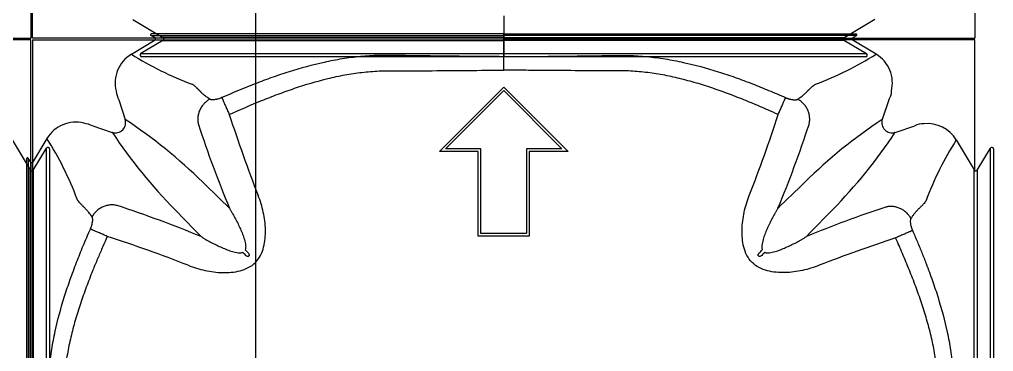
# Model space of a CAD drawing. Header units: millimetres. Extents: x -455371 to 117772, y -78417 to 116564.
# Drawn here: x -30854 to -30278, y 54655 to 54851 of the extents above; entities that cross this region are included whole.
import ezdxf

# ---------------------------------------------------------------- set-up
doc = ezdxf.new("R2010")
doc.units = ezdxf.units.MM
doc.layers.get('0').update_dxf_attribs({"color": 255})
doc.layers.add('Cls', color=7, linetype='Continuous', lineweight=25)
doc.layers.add('quote', color=5, linetype='Continuous', lineweight=15)
doc.layers.add('Contorno-Cupolex', color=3, linetype='Continuous')

# ---------------------------------------------------------------- blocks, each defined once
blk = doc.blocks.new('Cupolex H50')
at = {"layer": 'Contorno-Cupolex', "linetype": 'Continuous'}
for p, q in [((19693.208, 10220.335), (19700.449, 10220.335)), ((19693.208, 10220.335), (19693.208, 10213.095)), ((19699.037, 10219.487), (19700.449, 10220.335)), ((19700.469, 10220.428), (19700.195, 10220.592)), ((19721.008, 10220.685), (19700.221, 10220.685)), ((19700.449, 10220.335), (19700.457, 10220.335)), ((19700.457, 10220.335), (19700.469, 10220.342)), ((19700.469, 10220.342), (19700.469, 10220.428)), ((19721.008, 10220.685), (19741.795, 10220.685)), ((19721.008, 10220.592), (19721.008, 10220.685)), ((19721.008, 10220.428), (19721.008, 10220.592)), ((19721.008, 10220.342), (19721.008, 10220.428)), ((19721.008, 10219.339), (19721.008, 10220.342)), ((19741.548, 10220.428), (19741.822, 10220.592)), ((19741.548, 10220.342), (19741.548, 10220.428)), ((19741.56, 10220.335), (19741.548, 10220.342)), ((19741.568, 10220.335), (19741.56, 10220.335)), ((19748.808, 10220.335), (19741.568, 10220.335)), ((19742.979, 10219.487), (19741.568, 10220.335)), ((19748.808, 10212.618), (19748.808, 10220.335)), ((19721.008, 10218.547), (19721.008, 10219.339)), ((19717.208, 10213.747), (19721.008, 10217.548)), ((19717.57, 10213.897), (19721.008, 10217.335)), ((19717.57, 10213.896), (19721.008, 10217.334)), ((19721.008, 10217.548), (19724.809, 10213.747)), ((19721.008, 10217.334), (19721.008, 10217.335)), ((19721.008, 10217.335), (19724.446, 10213.897)), ((19721.008, 10217.334), (19724.446, 10213.896)), ((19698.294, 10216.79), (19698.67, 10215.632)), ((19743.723, 10216.79), (19743.347, 10215.632)), ((19696.753, 10215.25), (19697.911, 10214.873)), ((19744.105, 10214.873), (19745.264, 10215.25)), ((19694.056, 10214.506), (19693.208, 10213.095)), ((19747.709, 10214.424), (19748.773, 10212.653)), ((19719.658, 10213.897), (19717.57, 10213.897)), ((19719.658, 10213.896), (19719.658, 10213.897)), ((19719.658, 10208.897), (19719.658, 10213.897)), ((19719.658, 10208.896), (19719.658, 10213.896)), ((19722.358, 10213.896), (19722.358, 10213.897)), ((19724.446, 10213.897), (19722.358, 10213.897)), ((19722.358, 10213.897), (19722.358, 10208.897)), ((19722.358, 10213.896), (19722.358, 10208.896)), ((19748.944, 10212.646), (19749.723, 10213.942)), ((19749.908, 10213.89), (19749.908, 10192.535)), ((19692.858, 10192.535), (19692.858, 10213.322)), ((19693.116, 10213.074), (19692.951, 10213.348)), ((19719.508, 10213.747), (19717.208, 10213.747)), ((19717.208, 10213.746), (19717.208, 10213.747)), ((19719.508, 10213.746), (19717.208, 10213.746)), ((19719.508, 10208.747), (19719.508, 10213.747)), ((19722.508, 10213.747), (19722.508, 10208.747)), ((19724.809, 10213.747), (19722.508, 10213.747)), ((19724.808, 10213.746), (19722.508, 10213.746)), ((19724.808, 10213.746), (19724.809, 10213.747)), ((19693.201, 10213.074), (19693.116, 10213.074)), ((19693.208, 10213.087), (19693.201, 10213.074)), ((19693.208, 10213.095), (19693.208, 10213.087)), ((19748.808, 10212.611), (19748.808, 10212.618)), ((19719.508, 10208.746), (19719.508, 10208.747)), ((19721.008, 10208.747), (19719.508, 10208.747)), ((19721.008, 10208.746), (19719.508, 10208.746)), ((19721.008, 10208.897), (19719.658, 10208.897)), ((19722.358, 10208.897), (19721.008, 10208.897)), ((19721.008, 10208.746), (19721.008, 10208.747)), ((19722.508, 10208.747), (19721.008, 10208.747)), ((19722.508, 10208.746), (19721.008, 10208.746)), ((19722.508, 10208.746), (19722.508, 10208.747)), ((19706.004, 10207.612), (19705.932, 10207.54)), ((19736.013, 10207.612), (19736.085, 10207.54)), ((19693.208, 10164.735), (19693.208, 10171.976)), ((19748.808, 10172.452), (19748.808, 10164.735)), ((19699.119, 10165.834), (19700.89, 10164.77)), ((19721.008, 10166.044), (19721.008, 10164.771)), ((19742.898, 10165.834), (19741.127, 10164.77)), ((19700.925, 10164.735), (19693.208, 10164.735)), ((19700.898, 10164.6), (19699.601, 10163.82)), ((19700.933, 10164.735), (19700.925, 10164.735)), ((19721.008, 10164.599), (19721.008, 10164.771)), ((19721.008, 10164.599), (19721.008, 10163.821)), ((19741.084, 10164.735), (19741.092, 10164.735)), ((19741.092, 10164.735), (19748.808, 10164.735)), ((19741.119, 10164.6), (19742.416, 10163.82)), ((19721.008, 10163.635), (19699.654, 10163.635)), ((19721.008, 10163.821), (19721.008, 10163.635)), ((19742.363, 10163.635), (19721.008, 10163.635))]:
    blk.add_line(p, q, dxfattribs=at)
for centre, radius, start, end in [((19700.221, 10220.635), 0.0499, 89.27755, 239.03728), ((19741.796, 10220.635), 0.0499, 300.96272, 90.72245), ((19700.061, 10217.783), 1.987, 120.98877, 193.95348), ((19709.452, 10235.968), 19.496, 237.71075, 249.45955), ((19732.671, 10235.755), 19.259, 290.46786, 302.36183), ((19741.956, 10217.783), 1.987, 346.04652, 59.01123), ((19700.078, 10217.634), 1.974, 189.62968, 205.30529), ((19743.106, 10217.267), 0.78, 322.34469, 2.72035), ((19698.098, 10215.445), 0.601, 251.86663, 18.13337), ((19682.414, 10190.897), 29.599, 45.27197, 56.68663), ((19785.223, 10241.937), 84.511, 197.92489, 201.36419), ((19656.793, 10241.937), 84.511, 338.63581, 342.07511), ((19759.615, 10190.882), 29.618, 123.31706, 134.72435), ((19743.918, 10215.445), 0.601, 161.86663, 288.13337), ((19695.76, 10213.483), 1.987, 76.04652, 149.01123), ((19695.909, 10213.465), 1.974, 64.69485, 80.37018), ((19769.609, 10237.205), 70.114, 198.16797, 202.48426), ((19672.407, 10237.205), 70.114, 337.51574, 341.83203), ((19745.761, 10214.347), 1.031, 88.098, 118.85197), ((19746.005, 10213.401), 1.987, 30.98712, 96.05711), ((19677.789, 10204.197), 19.259, 20.46786, 32.36183), ((19722.661, 10231.142), 29.618, 213.31706, 224.72435), ((19719.313, 10231.176), 29.672, 315.28608, 326.67252), ((19763.951, 10204.095), 19.248, 147.54397, 159.4332), ((19749.809, 10213.891), 0.0998, 359.27767, 149.03719), ((19692.908, 10213.323), 0.0499, 30.96272, 180.72245), ((19748.859, 10212.705), 0.1, 210.93283, 239.6717), ((19748.858, 10212.696), 0.0994, 239.77052, 329.25779), ((19633.334, 10138.299), 101.529, 45.24033, 46.48357), ((19823.716, 10122.806), 123.117, 133.62543, 134.65067), ((19676.338, 10143.934), 70.114, 67.51574, 71.83203), ((19764.872, 10146.017), 67.882, 108.3064, 112.52778), ((19790.738, 10295.243), 123.117, 223.62543, 224.65067), ((19651.998, 10294.545), 122.115, 315.3451, 316.37876), ((19671.606, 10128.32), 84.511, 68.63581, 72.07511), ((19769.413, 10131.006), 81.647, 108.03721, 111.39913), ((19647.472, 10148.533), 83.013, 45.3725, 45.55085), ((19765.011, 10266.071), 83.013, 224.44915, 224.6275), ((19677.006, 10266.071), 83.013, 315.3725, 315.55085), ((19794.544, 10148.533), 83.013, 134.44915, 134.6275), ((19700.838, 10164.684), 0.1, 30.3283, 59.06717), ((19700.847, 10164.685), 0.0994, 300.74221, 30.22948), ((19741.17, 10164.685), 0.0994, 149.77052, 239.25779), ((19741.178, 10164.684), 0.1, 120.93283, 149.6717), ((19699.653, 10163.735), 0.0998, 120.96272, 270.72242), ((19742.364, 10163.735), 0.0998, 269.27767, 59.03719)]:
    blk.add_arc(centre, radius, start, end, dxfattribs=at)
for points, knots in [([(19700.195, 10220.592), (19701.725, 10220.592), (19703.259, 10220.592), (19705.177, 10220.592), (19705.561, 10220.592), (19706.136, 10220.592), (19706.328, 10220.592), (19706.544, 10220.592), (19706.568, 10220.592), (19706.616, 10220.592), (19706.639, 10220.592), (19706.72, 10220.592), (19706.792, 10220.592), (19707.058, 10220.592), (19707.312, 10220.592), (19707.781, 10220.592), (19707.952, 10220.592), (19708.325, 10220.592), (19708.527, 10220.592), (19709.174, 10220.592), (19709.65, 10220.592), (19710.429, 10220.592), (19710.702, 10220.592), (19711.259, 10220.592), (19711.543, 10220.592), (19712.122, 10220.592), (19712.417, 10220.592), (19713.019, 10220.592), (19713.327, 10220.592), (19713.787, 10220.592), (19713.941, 10220.592), (19714.127, 10220.592), (19714.16, 10220.592), (19714.192, 10220.592)], [0, 0, 0, 0, 0.5, 0.5, 0.625, 0.625, 0.6875, 0.6875, 0.6953125, 0.6953125, 0.703125, 0.703125, 0.71875, 0.71875, 0.75, 0.75, 0.765625, 0.765625, 0.78125, 0.78125, 0.8125, 0.8125, 0.828125, 0.828125, 0.84375, 0.84375, 0.859375, 0.859375, 0.875, 0.875, 0.8828125, 0.8828125, 0.8844651, 0.8844651, 0.8844651, 0.8844651]), ([(19721.008, 10220.428), (19720.363, 10220.428), (19719.718, 10220.428), (19718.428, 10220.428), (19717.783, 10220.428), (19716.492, 10220.428), (19715.847, 10220.428), (19714.88, 10220.428), (19714.556, 10220.428), (19713.913, 10220.428), (19713.591, 10220.428), (19712.952, 10220.428), (19712.639, 10220.428), (19712.024, 10220.428), (19711.722, 10220.428), (19711.13, 10220.428), (19710.838, 10220.428), (19710.284, 10220.428), (19710.017, 10220.428), (19709.258, 10220.428), (19708.791, 10220.428), (19708.202, 10220.428), (19708.022, 10220.428), (19707.695, 10220.428), (19707.548, 10220.428), (19707.166, 10220.428), (19706.998, 10220.428), (19706.8, 10220.428), (19706.698, 10220.428), (19706.497, 10220.428), (19706.397, 10220.428), (19706.196, 10220.428), (19706.096, 10220.428), (19705.795, 10220.428), (19705.594, 10220.428), (19705.192, 10220.428), (19704.992, 10220.428), (19704.389, 10220.428), (19703.988, 10220.428), (19703.185, 10220.428), (19702.784, 10220.428), (19701.744, 10220.428), (19701.106, 10220.428), (19700.469, 10220.428)], [0, 0, 0, 0, 0.032927, 0.032927, 0.065853, 0.065853, 0.09878, 0.09878, 0.115243, 0.115243, 0.131706, 0.131706, 0.14817, 0.14817, 0.164633, 0.164633, 0.181096, 0.181096, 0.197559, 0.197559, 0.230486, 0.230486, 0.246949, 0.246949, 0.263413, 0.263413, 0.296339, 0.296339, 0.329266, 0.329266, 0.362192, 0.362192, 0.395119, 0.395119, 0.460972, 0.460972, 0.526825, 0.526825, 0.658531, 0.658531, 0.790238, 0.790238, 1, 1, 1, 1]), ([(19700.469, 10220.342), (19701.106, 10220.342), (19701.744, 10220.342), (19702.784, 10220.342), (19703.185, 10220.342), (19703.988, 10220.342), (19704.389, 10220.342), (19704.992, 10220.342), (19705.192, 10220.342), (19705.594, 10220.342), (19705.795, 10220.342), (19706.096, 10220.342), (19706.196, 10220.342), (19706.397, 10220.342), (19706.497, 10220.342), (19706.698, 10220.342), (19706.8, 10220.342), (19706.998, 10220.342), (19707.166, 10220.342), (19707.548, 10220.342), (19707.695, 10220.342), (19708.022, 10220.342), (19708.202, 10220.342), (19708.791, 10220.342), (19709.258, 10220.342), (19710.017, 10220.342), (19710.284, 10220.342), (19710.838, 10220.342), (19711.13, 10220.342), (19711.722, 10220.342), (19712.024, 10220.342), (19712.639, 10220.342), (19712.952, 10220.342), (19713.591, 10220.342), (19713.913, 10220.342), (19714.556, 10220.342), (19714.88, 10220.342), (19715.847, 10220.342), (19716.492, 10220.342), (19717.783, 10220.342), (19718.428, 10220.342), (19719.718, 10220.342), (19720.363, 10220.342), (19721.008, 10220.342)], [0, 0, 0, 0, 0.209762, 0.209762, 0.341469, 0.341469, 0.473175, 0.473175, 0.539028, 0.539028, 0.604881, 0.604881, 0.637808, 0.637808, 0.670734, 0.670734, 0.703661, 0.703661, 0.736587, 0.736587, 0.753051, 0.753051, 0.769514, 0.769514, 0.802441, 0.802441, 0.818904, 0.818904, 0.835367, 0.835367, 0.85183, 0.85183, 0.868294, 0.868294, 0.884757, 0.884757, 0.90122, 0.90122, 0.934147, 0.934147, 0.967073, 0.967073, 1, 1, 1, 1]), ([(19714.192, 10220.592), (19714.313, 10220.592), (19714.434, 10220.592), (19714.863, 10220.592), (19715.17, 10220.592), (19716.092, 10220.592), (19716.706, 10220.592), (19718.55, 10220.592), (19719.779, 10220.592), (19721.008, 10220.592)], [0.8844651, 0.8844651, 0.8844651, 0.8844651, 0.890625, 0.890625, 0.90625, 0.90625, 0.9375, 0.9375, 1, 1, 1, 1]), ([(19727.856, 10220.592), (19727.725, 10220.592), (19727.593, 10220.592), (19727.154, 10220.592), (19726.847, 10220.592), (19725.925, 10220.592), (19725.31, 10220.592), (19723.467, 10220.592), (19722.237, 10220.592), (19721.008, 10220.592)], [0.8839302, 0.8839302, 0.8839302, 0.8839302, 0.890625, 0.890625, 0.90625, 0.90625, 0.9375, 0.9375, 1, 1, 1, 1]), ([(19721.008, 10220.428), (19722.289, 10220.428), (19723.57, 10220.428), (19725.492, 10220.428), (19726.132, 10220.428), (19726.933, 10220.428), (19727.094, 10220.428), (19727.415, 10220.428), (19727.577, 10220.428), (19727.864, 10220.428), (19727.987, 10220.428), (19728.24, 10220.428), (19728.37, 10220.428), (19729.01, 10220.428), (19729.496, 10220.428), (19730.446, 10220.428), (19730.912, 10220.428), (19732.235, 10220.428), (19733.016, 10220.428), (19733.944, 10220.428), (19734.213, 10220.428), (19734.655, 10220.428), (19734.829, 10220.428), (19734.99, 10220.428), (19735.02, 10220.428), (19735.059, 10220.428), (19735.071, 10220.428), (19735.095, 10220.428), (19735.107, 10220.428), (19735.166, 10220.428), (19735.216, 10220.428), (19735.367, 10220.428), (19735.468, 10220.428), (19735.97, 10220.428), (19736.373, 10220.428), (19738.384, 10220.428), (19739.993, 10220.428), (19741.548, 10220.428)], [0, 0, 0, 0, 0.0625, 0.0625, 0.09375, 0.09375, 0.101563, 0.101563, 0.109375, 0.109375, 0.117188, 0.117188, 0.125, 0.125, 0.15625, 0.15625, 0.1875, 0.1875, 0.25, 0.25, 0.28125, 0.28125, 0.3125, 0.3125, 0.320312, 0.320312, 0.324219, 0.324219, 0.328125, 0.328125, 0.34375, 0.34375, 0.375, 0.375, 0.5, 0.5, 1, 1, 1, 1]), ([(19741.548, 10220.342), (19739.993, 10220.342), (19738.384, 10220.342), (19736.373, 10220.342), (19735.97, 10220.342), (19735.468, 10220.342), (19735.367, 10220.342), (19735.216, 10220.342), (19735.166, 10220.342), (19735.107, 10220.342), (19735.095, 10220.342), (19735.071, 10220.342), (19735.059, 10220.342), (19735.02, 10220.342), (19734.99, 10220.342), (19734.829, 10220.342), (19734.655, 10220.342), (19734.213, 10220.342), (19733.944, 10220.342), (19733.016, 10220.342), (19732.235, 10220.342), (19730.912, 10220.342), (19730.446, 10220.342), (19729.496, 10220.342), (19729.01, 10220.342), (19728.37, 10220.342), (19728.24, 10220.342), (19727.987, 10220.342), (19727.864, 10220.342), (19727.577, 10220.342), (19727.415, 10220.342), (19727.094, 10220.342), (19726.933, 10220.342), (19726.132, 10220.342), (19725.492, 10220.342), (19723.57, 10220.342), (19722.289, 10220.342), (19721.008, 10220.342)], [0, 0, 0, 0, 0.5, 0.5, 0.625, 0.625, 0.65625, 0.65625, 0.671875, 0.671875, 0.675781, 0.675781, 0.679687, 0.679687, 0.6875, 0.6875, 0.71875, 0.71875, 0.75, 0.75, 0.8125, 0.8125, 0.84375, 0.84375, 0.875, 0.875, 0.882812, 0.882812, 0.890625, 0.890625, 0.898437, 0.898437, 0.90625, 0.90625, 0.9375, 0.9375, 1, 1, 1, 1]), ([(19741.822, 10220.592), (19740.292, 10220.592), (19738.758, 10220.592), (19736.839, 10220.592), (19736.456, 10220.592), (19735.88, 10220.592), (19735.689, 10220.592), (19735.473, 10220.592), (19735.449, 10220.592), (19735.401, 10220.592), (19735.378, 10220.592), (19735.297, 10220.592), (19735.225, 10220.592), (19734.958, 10220.592), (19734.705, 10220.592), (19734.236, 10220.592), (19734.065, 10220.592), (19733.692, 10220.592), (19733.489, 10220.592), (19732.842, 10220.592), (19732.366, 10220.592), (19731.587, 10220.592), (19731.315, 10220.592), (19730.758, 10220.592), (19730.474, 10220.592), (19729.895, 10220.592), (19729.6, 10220.592), (19728.998, 10220.592), (19728.69, 10220.592), (19728.229, 10220.592), (19728.076, 10220.592), (19727.9, 10220.592), (19727.878, 10220.592), (19727.856, 10220.592)], [0, 0, 0, 0, 0.5, 0.5, 0.625, 0.625, 0.6875, 0.6875, 0.6953125, 0.6953125, 0.703125, 0.703125, 0.71875, 0.71875, 0.75, 0.75, 0.765625, 0.765625, 0.78125, 0.78125, 0.8125, 0.8125, 0.828125, 0.828125, 0.84375, 0.84375, 0.859375, 0.859375, 0.875, 0.875, 0.8828125, 0.8828125, 0.8839302, 0.8839302, 0.8839302, 0.8839302]), ([(19721.008, 10219.339), (19719.605, 10219.347), (19718.202, 10219.36), (19716.448, 10219.382), (19716.098, 10219.387), (19715.572, 10219.394), (19715.396, 10219.396), (19715.046, 10219.401), (19714.87, 10219.404), (19714.608, 10219.408), (19714.52, 10219.409), (19714.344, 10219.412), (19714.256, 10219.413), (19714.121, 10219.414), (19714.076, 10219.414), (19713.986, 10219.414), (19713.941, 10219.414), (19713.806, 10219.413), (19713.716, 10219.411), (19713.266, 10219.398), (19712.907, 10219.376), (19712.368, 10219.325), (19712.189, 10219.305), (19711.831, 10219.259), (19711.652, 10219.233), (19711.117, 10219.148), (19710.765, 10219.08), (19709.714, 10218.851), (19709.026, 10218.662), (19708.006, 10218.34), (19707.669, 10218.227), (19706.999, 10217.989), (19706.666, 10217.865), (19705.676, 10217.481), (19705.024, 10217.208), (19704.378, 10216.925)], [0, 0, 0, 0, 0.25, 0.25, 0.3125, 0.3125, 0.34375, 0.34375, 0.375, 0.375, 0.390625, 0.390625, 0.40625, 0.40625, 0.414062, 0.414062, 0.421875, 0.421875, 0.4375, 0.4375, 0.5, 0.5, 0.53125, 0.53125, 0.5625, 0.5625, 0.625, 0.625, 0.75, 0.75, 0.8125, 0.8125, 0.875, 0.875, 1, 1, 1, 1]), ([(19721.008, 10219.339), (19721.473, 10219.342), (19722.405, 10219.348), (19723.808, 10219.361), (19725.098, 10219.376), (19726.27, 10219.391), (19727.059, 10219.402), (19727.585, 10219.411), (19727.942, 10219.416), (19728.571, 10219.41), (19729.471, 10219.354), (19730.543, 10219.215), (19731.953, 10218.947), (19733.325, 10218.57), (19734.676, 10218.116), (19735.665, 10217.748), (19736.658, 10217.349), (19737.307, 10217.069), (19737.639, 10216.925)], [0, 0, 0, 0, 0.081858, 0.164277, 0.247255, 0.309067, 0.370865, 0.386322, 0.40194, 0.433686, 0.497156, 0.560794, 0.624159, 0.750052, 0.811351, 0.87539, 0.93616, 1, 1, 1, 1]), ([(19704.814, 10215.927), (19705.448, 10216.212), (19706.084, 10216.487), (19707.045, 10216.876), (19707.367, 10217.003), (19708.013, 10217.245), (19708.338, 10217.362), (19709.314, 10217.692), (19709.97, 10217.889), (19710.963, 10218.13), (19711.295, 10218.201), (19711.798, 10218.293), (19711.966, 10218.321), (19712.302, 10218.372), (19712.47, 10218.394), (19712.975, 10218.452), (19713.311, 10218.479), (19713.733, 10218.498), (19713.817, 10218.501), (19713.944, 10218.504), (19713.986, 10218.505), (19714.07, 10218.507), (19714.112, 10218.507), (19714.239, 10218.508), (19714.326, 10218.508), (19714.501, 10218.508), (19714.589, 10218.508), (19714.853, 10218.508), (19715.029, 10218.508), (19715.381, 10218.508), (19715.557, 10218.509), (19716.084, 10218.51), (19716.436, 10218.511), (19718.195, 10218.519), (19719.602, 10218.53), (19721.008, 10218.547)], [0, 0, 0, 0, 0.125, 0.125, 0.1875, 0.1875, 0.25, 0.25, 0.375, 0.375, 0.4375, 0.4375, 0.46875, 0.46875, 0.5, 0.5, 0.5625, 0.5625, 0.578125, 0.578125, 0.585938, 0.585938, 0.59375, 0.59375, 0.609375, 0.609375, 0.625, 0.625, 0.65625, 0.65625, 0.6875, 0.6875, 0.75, 0.75, 1, 1, 1, 1]), ([(19737.202, 10215.927), (19737.002, 10216.017), (19736.59, 10216.2), (19735.953, 10216.474), (19735.197, 10216.788), (19734.329, 10217.128), (19733.518, 10217.419), (19732.865, 10217.634), (19732.211, 10217.835), (19731.388, 10218.058), (19730.389, 10218.273), (19729.382, 10218.425), (19728.537, 10218.493), (19727.988, 10218.507), (19727.733, 10218.508), (19727.559, 10218.508), (19727.076, 10218.508), (19726.285, 10218.509), (19724.877, 10218.513), (19723.471, 10218.522), (19722.064, 10218.535), (19721.36, 10218.543), (19721.008, 10218.547)], [0, 0, 0, 0, 0.039685, 0.081401, 0.12514, 0.187502, 0.249718, 0.280702, 0.311603, 0.373204, 0.434675, 0.49602, 0.557011, 0.587479, 0.595205, 0.603053, 0.61891, 0.682454, 0.745963, 0.872985, 0.936476, 1, 1, 1, 1]), ([(19703.661, 10216.828), (19703.587, 10216.878), (19703.518, 10216.928), (19703.389, 10217.025), (19703.33, 10217.073), (19703.25, 10217.143), (19703.224, 10217.167), (19703.189, 10217.201), (19703.177, 10217.213), (19703.16, 10217.23), (19703.154, 10217.235), (19703.143, 10217.247), (19703.138, 10217.252), (19703.122, 10217.269), (19703.112, 10217.281), (19703.096, 10217.298), (19703.09, 10217.304), (19703.079, 10217.315), (19703.074, 10217.321), (19703.062, 10217.332), (19703.057, 10217.338), (19703.046, 10217.349), (19703.04, 10217.355), (19703.029, 10217.365), (19703.024, 10217.371), (19703.013, 10217.381), (19703.008, 10217.386), (19702.983, 10217.411), (19702.963, 10217.43), (19702.934, 10217.458), (19702.924, 10217.467), (19702.905, 10217.485), (19702.896, 10217.494), (19702.869, 10217.519), (19702.851, 10217.535), (19702.817, 10217.566), (19702.801, 10217.581), (19702.769, 10217.609), (19702.754, 10217.622), (19702.724, 10217.645), (19702.709, 10217.656), (19702.68, 10217.676), (19702.666, 10217.685), (19702.645, 10217.696), (19702.639, 10217.7), (19702.628, 10217.705), (19702.625, 10217.706), (19702.618, 10217.709), (19702.615, 10217.71), (19702.612, 10217.712)], [0, 0, 0, 0, 0.125, 0.125, 0.25, 0.25, 0.3125, 0.3125, 0.34375, 0.34375, 0.359375, 0.359375, 0.375, 0.375, 0.40625, 0.40625, 0.421875, 0.421875, 0.4375, 0.4375, 0.453125, 0.453125, 0.46875, 0.46875, 0.484375, 0.484375, 0.5, 0.5, 0.5625, 0.5625, 0.59375, 0.59375, 0.625, 0.625, 0.6875, 0.6875, 0.75, 0.75, 0.8125, 0.8125, 0.875, 0.875, 0.9375, 0.9375, 0.96875, 0.96875, 0.984375, 0.984375, 1, 1, 1, 1]), ([(19738.355, 10216.828), (19738.368, 10216.837), (19738.393, 10216.854), (19738.429, 10216.879), (19738.464, 10216.904), (19738.498, 10216.928), (19738.531, 10216.953), (19738.585, 10216.993), (19738.657, 10217.049), (19738.741, 10217.12), (19738.817, 10217.19), (19738.878, 10217.251), (19738.92, 10217.297), (19738.952, 10217.33), (19738.981, 10217.359), (19739.023, 10217.4), (19739.074, 10217.45), (19739.131, 10217.503), (19739.184, 10217.552), (19739.249, 10217.611), (19739.309, 10217.659), (19739.358, 10217.689), (19739.382, 10217.701), (19739.395, 10217.708), (19739.402, 10217.71), (19739.405, 10217.712)], [0, 0, 0, 0, 0.020834, 0.041499, 0.061995, 0.082327, 0.102494, 0.1225, 0.183394, 0.244692, 0.305517, 0.365952, 0.407549, 0.429262, 0.459619, 0.493771, 0.556586, 0.619732, 0.683579, 0.744962, 0.871925, 0.935861, 0.967747, 0.983808, 1, 1, 1, 1]), ([(19704.378, 10216.925), (19704.338, 10216.907), (19704.298, 10216.891), (19704.218, 10216.862), (19704.178, 10216.849), (19704.12, 10216.833), (19704.101, 10216.828), (19704.064, 10216.819), (19704.046, 10216.814), (19703.992, 10216.804), (19703.959, 10216.798), (19703.911, 10216.793), (19703.896, 10216.791), (19703.866, 10216.789), (19703.852, 10216.789), (19703.811, 10216.789), (19703.786, 10216.79), (19703.742, 10216.796), (19703.723, 10216.801), (19703.688, 10216.812), (19703.674, 10216.82), (19703.661, 10216.828)], [0, 0, 0, 0, 0.125, 0.125, 0.25, 0.25, 0.3125, 0.3125, 0.375, 0.375, 0.5, 0.5, 0.5625, 0.5625, 0.625, 0.625, 0.75, 0.75, 0.875, 0.875, 1, 1, 1, 1]), ([(19737.639, 10216.925), (19737.647, 10216.921), (19737.663, 10216.914), (19737.687, 10216.904), (19737.711, 10216.895), (19737.735, 10216.885), (19737.771, 10216.872), (19737.819, 10216.856), (19737.896, 10216.832), (19737.99, 10216.809), (19738.091, 10216.793), (19738.18, 10216.787), (19738.242, 10216.791), (19738.284, 10216.798), (19738.311, 10216.806), (19738.335, 10216.816), (19738.349, 10216.824), (19738.355, 10216.828)], [0, 0, 0, 0, 0.025114, 0.050251, 0.075451, 0.100753, 0.126198, 0.189041, 0.252473, 0.377155, 0.504216, 0.628011, 0.754462, 0.81453, 0.875317, 0.937064, 1, 1, 1, 1]), ([(19749.723, 10207.324), (19749.723, 10207.363), (19749.723, 10207.398), (19749.723, 10207.46), (19749.723, 10207.485), (19749.723, 10207.704), (19749.723, 10207.899), (19749.723, 10208.484), (19749.723, 10208.874), (19749.723, 10210.825), (19749.723, 10212.385), (19749.723, 10213.942)], [0.2969026, 0.2969026, 0.2969026, 0.2969026, 0.3046875, 0.3046875, 0.3125, 0.3125, 0.375, 0.375, 0.5, 0.5, 1, 1, 1, 1]), ([(19692.951, 10213.348), (19692.951, 10211.819), (19692.951, 10210.284), (19692.951, 10208.366), (19692.951, 10207.982), (19692.951, 10207.407), (19692.951, 10207.215), (19692.951, 10206.999), (19692.951, 10206.975), (19692.951, 10206.928), (19692.951, 10206.905), (19692.951, 10206.823), (19692.951, 10206.751), (19692.951, 10206.485), (19692.951, 10206.231), (19692.951, 10205.762), (19692.951, 10205.591), (19692.951, 10205.219), (19692.951, 10205.016), (19692.951, 10204.369), (19692.951, 10203.893), (19692.951, 10203.114), (19692.951, 10202.842), (19692.951, 10202.285), (19692.951, 10202.001), (19692.951, 10201.421), (19692.951, 10201.126), (19692.951, 10200.525), (19692.951, 10200.217), (19692.951, 10199.756), (19692.951, 10199.602), (19692.951, 10199.427), (19692.951, 10199.405), (19692.951, 10199.383)], [0, 0, 0, 0, 0.5, 0.5, 0.625, 0.625, 0.6875, 0.6875, 0.6953125, 0.6953125, 0.703125, 0.703125, 0.71875, 0.71875, 0.75, 0.75, 0.765625, 0.765625, 0.78125, 0.78125, 0.8125, 0.8125, 0.828125, 0.828125, 0.84375, 0.84375, 0.859375, 0.859375, 0.875, 0.875, 0.8828125, 0.8828125, 0.8839302, 0.8839302, 0.8839302, 0.8839302]), ([(19693.116, 10192.535), (19693.116, 10193.816), (19693.116, 10195.097), (19693.116, 10197.018), (19693.116, 10197.659), (19693.116, 10198.46), (19693.116, 10198.621), (19693.116, 10198.942), (19693.116, 10199.104), (19693.116, 10199.39), (19693.116, 10199.514), (19693.116, 10199.767), (19693.116, 10199.896), (19693.116, 10200.537), (19693.116, 10201.023), (19693.116, 10201.973), (19693.116, 10202.439), (19693.116, 10203.761), (19693.116, 10204.543), (19693.116, 10205.471), (19693.116, 10205.74), (19693.116, 10206.182), (19693.116, 10206.355), (19693.116, 10206.517), (19693.116, 10206.547), (19693.116, 10206.586), (19693.116, 10206.598), (19693.116, 10206.622), (19693.116, 10206.633), (19693.116, 10206.693), (19693.116, 10206.743), (19693.116, 10206.894), (19693.116, 10206.994), (19693.116, 10207.497), (19693.116, 10207.899), (19693.116, 10209.911), (19693.116, 10211.52), (19693.116, 10213.074)], [0, 0, 0, 0, 0.0625, 0.0625, 0.09375, 0.09375, 0.101562, 0.101562, 0.109375, 0.109375, 0.117187, 0.117187, 0.125, 0.125, 0.15625, 0.15625, 0.1875, 0.1875, 0.25, 0.25, 0.28125, 0.28125, 0.3125, 0.3125, 0.320312, 0.320312, 0.324219, 0.324219, 0.328125, 0.328125, 0.34375, 0.34375, 0.375, 0.375, 0.5, 0.5, 1, 1, 1, 1]), ([(19693.201, 10213.074), (19693.201, 10211.52), (19693.201, 10209.911), (19693.201, 10207.899), (19693.201, 10207.497), (19693.201, 10206.994), (19693.201, 10206.894), (19693.201, 10206.743), (19693.201, 10206.693), (19693.201, 10206.633), (19693.201, 10206.622), (19693.201, 10206.598), (19693.201, 10206.586), (19693.201, 10206.547), (19693.201, 10206.517), (19693.201, 10206.355), (19693.201, 10206.182), (19693.201, 10205.74), (19693.201, 10205.471), (19693.201, 10204.543), (19693.201, 10203.761), (19693.201, 10202.439), (19693.201, 10201.973), (19693.201, 10201.023), (19693.201, 10200.537), (19693.201, 10199.896), (19693.201, 10199.767), (19693.201, 10199.514), (19693.201, 10199.39), (19693.201, 10199.104), (19693.201, 10198.942), (19693.201, 10198.621), (19693.201, 10198.46), (19693.201, 10197.659), (19693.201, 10197.018), (19693.201, 10195.097), (19693.201, 10193.816), (19693.201, 10192.535)], [0, 0, 0, 0, 0.5, 0.5, 0.625, 0.625, 0.65625, 0.65625, 0.671875, 0.671875, 0.675781, 0.675781, 0.679688, 0.679688, 0.6875, 0.6875, 0.71875, 0.71875, 0.75, 0.75, 0.8125, 0.8125, 0.84375, 0.84375, 0.875, 0.875, 0.882813, 0.882813, 0.890625, 0.890625, 0.898438, 0.898438, 0.90625, 0.90625, 0.9375, 0.9375, 1, 1, 1, 1]), ([(19748.773, 10197.227), (19748.773, 10197.476), (19748.773, 10197.725), (19748.773, 10198.276), (19748.773, 10198.579), (19748.773, 10199.183), (19748.773, 10199.485), (19748.773, 10200.088), (19748.773, 10200.39), (19748.773, 10200.988), (19748.773, 10201.279), (19748.773, 10201.848), (19748.773, 10202.126), (19748.773, 10202.668), (19748.773, 10202.933), (19748.773, 10203.687), (19748.773, 10204.141), (19748.773, 10204.948), (19748.773, 10205.286), (19748.773, 10205.693), (19748.773, 10205.813), (19748.773, 10206.011), (19748.773, 10206.089), (19748.773, 10206.182), (19748.773, 10206.207), (19748.773, 10206.254), (19748.773, 10206.278), (19748.773, 10206.348), (19748.773, 10206.396), (19748.773, 10206.631), (19748.773, 10206.819), (19748.773, 10207.385), (19748.773, 10207.761), (19748.773, 10209.646), (19748.773, 10211.153), (19748.773, 10212.653)], [0.0808693, 0.0808693, 0.0808693, 0.0808693, 0.09375, 0.09375, 0.109375, 0.109375, 0.125, 0.125, 0.140625, 0.140625, 0.15625, 0.15625, 0.171875, 0.171875, 0.1875, 0.1875, 0.21875, 0.21875, 0.25, 0.25, 0.265625, 0.265625, 0.28125, 0.28125, 0.2890625, 0.2890625, 0.296875, 0.296875, 0.3125, 0.3125, 0.375, 0.375, 0.5, 0.5, 1, 1, 1, 1]), ([(19702.393, 10207.024), (19702.716, 10206.895), (19703.047, 10206.795), (19703.721, 10206.65), (19704.068, 10206.606), (19704.588, 10206.593), (19704.761, 10206.598), (19705.107, 10206.631), (19705.28, 10206.659), (19705.783, 10206.789), (19706.106, 10206.944), (19706.478, 10207.317), (19706.579, 10207.458), (19706.74, 10207.768), (19706.799, 10207.933), (19706.885, 10208.268), (19706.913, 10208.441), (19706.946, 10208.786), (19706.95, 10208.958), (19706.938, 10209.475), (19706.894, 10209.82), (19706.749, 10210.497), (19706.648, 10210.828), (19706.519, 10211.15)], [0, 0, 0, 0, 0.125, 0.125, 0.25, 0.25, 0.3125, 0.3125, 0.375, 0.375, 0.5, 0.5, 0.5625, 0.5625, 0.625, 0.625, 0.6875, 0.6875, 0.75, 0.75, 0.875, 0.875, 1, 1, 1, 1]), ([(19739.624, 10207.024), (19739.3, 10206.895), (19738.97, 10206.795), (19738.296, 10206.65), (19737.949, 10206.606), (19737.429, 10206.593), (19737.256, 10206.598), (19736.91, 10206.631), (19736.737, 10206.659), (19736.234, 10206.789), (19735.91, 10206.944), (19735.538, 10207.317), (19735.438, 10207.458), (19735.276, 10207.768), (19735.218, 10207.933), (19735.131, 10208.268), (19735.103, 10208.441), (19735.071, 10208.786), (19735.066, 10208.958), (19735.079, 10209.475), (19735.123, 10209.82), (19735.268, 10210.497), (19735.368, 10210.828), (19735.497, 10211.15)], [0, 0, 0, 0, 0.125, 0.125, 0.25, 0.25, 0.3125, 0.3125, 0.375, 0.375, 0.5, 0.5, 0.5625, 0.5625, 0.625, 0.625, 0.6875, 0.6875, 0.75, 0.75, 0.875, 0.875, 1, 1, 1, 1]), ([(19696.715, 10209.882), (19696.707, 10209.895), (19696.69, 10209.92), (19696.665, 10209.956), (19696.64, 10209.991), (19696.615, 10210.025), (19696.591, 10210.058), (19696.55, 10210.112), (19696.494, 10210.183), (19696.423, 10210.268), (19696.354, 10210.344), (19696.292, 10210.405), (19696.247, 10210.447), (19696.214, 10210.478), (19696.185, 10210.508), (19696.143, 10210.55), (19696.094, 10210.6), (19696.04, 10210.658), (19695.991, 10210.71), (19695.932, 10210.776), (19695.885, 10210.835), (19695.854, 10210.885), (19695.842, 10210.908), (19695.836, 10210.922), (19695.833, 10210.928), (19695.832, 10210.932)], [0, 0, 0, 0, 0.020834, 0.041499, 0.061995, 0.082327, 0.102494, 0.1225, 0.183394, 0.244692, 0.305517, 0.365952, 0.407549, 0.429262, 0.459619, 0.493771, 0.556586, 0.619732, 0.683579, 0.744962, 0.871925, 0.935861, 0.967747, 0.983808, 1, 1, 1, 1]), ([(19704.825, 10210.392), (19704.839, 10210.369), (19704.853, 10210.346), (19704.881, 10210.3), (19704.894, 10210.277), (19704.936, 10210.208), (19704.963, 10210.162), (19705.043, 10210.023), (19705.095, 10209.928), (19705.248, 10209.642), (19705.345, 10209.447), (19705.481, 10209.145), (19705.525, 10209.043), (19705.608, 10208.835), (19705.647, 10208.73), (19705.699, 10208.568), (19705.715, 10208.513), (19705.743, 10208.402), (19705.756, 10208.346), (19705.774, 10208.232), (19705.781, 10208.174), (19705.78, 10208.085), (19705.778, 10208.056), (19705.769, 10207.997), (19705.761, 10207.967), (19705.75, 10207.939)], [0, 0, 0, 0, 0.03125, 0.03125, 0.0625, 0.0625, 0.125, 0.125, 0.25, 0.25, 0.5, 0.5, 0.625, 0.625, 0.75, 0.75, 0.8125, 0.8125, 0.875, 0.875, 0.9375, 0.9375, 0.96875, 0.96875, 1, 1, 1, 1]), ([(19737.192, 10210.392), (19737.178, 10210.369), (19737.164, 10210.346), (19737.136, 10210.3), (19737.122, 10210.277), (19737.081, 10210.208), (19737.054, 10210.162), (19736.974, 10210.023), (19736.922, 10209.928), (19736.769, 10209.642), (19736.672, 10209.447), (19736.535, 10209.145), (19736.492, 10209.043), (19736.409, 10208.835), (19736.37, 10208.73), (19736.318, 10208.568), (19736.302, 10208.513), (19736.273, 10208.402), (19736.261, 10208.346), (19736.242, 10208.232), (19736.236, 10208.174), (19736.237, 10208.085), (19736.239, 10208.056), (19736.248, 10207.997), (19736.255, 10207.967), (19736.267, 10207.939)], [0, 0, 0, 0, 0.03125, 0.03125, 0.0625, 0.0625, 0.125, 0.125, 0.25, 0.25, 0.5, 0.5, 0.625, 0.625, 0.75, 0.75, 0.8125, 0.8125, 0.875, 0.875, 0.9375, 0.9375, 0.96875, 0.96875, 1, 1, 1, 1]), ([(19745.929, 10210.856), (19745.928, 10210.853), (19745.925, 10210.846), (19745.919, 10210.833), (19745.906, 10210.809), (19745.876, 10210.759), (19745.825, 10210.696), (19745.76, 10210.625), (19745.708, 10210.569), (19745.655, 10210.514), (19745.61, 10210.469), (19745.57, 10210.428), (19745.538, 10210.397), (19745.505, 10210.365), (19745.458, 10210.322), (19745.399, 10210.263), (19745.337, 10210.194), (19745.283, 10210.129), (19745.235, 10210.07), (19745.186, 10210.007), (19745.137, 10209.939), (19745.086, 10209.868), (19745.052, 10209.817), (19745.035, 10209.792)], [0, 0, 0, 0, 0.016011, 0.032224, 0.064149, 0.128117, 0.255099, 0.326832, 0.398509, 0.451594, 0.506571, 0.540692, 0.57148, 0.599734, 0.634041, 0.695795, 0.755398, 0.795322, 0.835569, 0.876151, 0.917076, 0.958355, 1, 1, 1, 1]), ([(19748.944, 10210.731), (19748.944, 10209.866), (19748.944, 10209), (19748.944, 10207.757), (19748.944, 10207.381), (19748.944, 10206.816), (19748.944, 10206.628), (19748.944, 10206.393), (19748.944, 10206.345), (19748.944, 10206.251), (19748.944, 10206.21), (19748.944, 10206.085), (19748.944, 10206.006), (19748.944, 10205.81), (19748.944, 10205.69), (19748.944, 10205.281), (19748.944, 10204.944), (19748.944, 10204.343), (19748.944, 10204.127), (19748.944, 10203.673), (19748.944, 10203.435), (19748.944, 10202.686), (19748.944, 10202.135), (19748.944, 10201.284), (19748.944, 10200.995), (19748.944, 10200.404), (19748.944, 10200.101), (19748.944, 10199.496), (19748.944, 10199.193), (19748.944, 10198.588), (19748.944, 10198.285), (19748.944, 10197.377), (19748.944, 10196.772), (19748.944, 10195.104), (19748.944, 10194.041), (19748.944, 10192.978)], [0.2124485, 0.2124485, 0.2124485, 0.2124485, 0.5, 0.5, 0.625, 0.625, 0.6875, 0.6875, 0.703125, 0.703125, 0.71875, 0.71875, 0.734375, 0.734375, 0.75, 0.75, 0.78125, 0.78125, 0.796875, 0.796875, 0.8125, 0.8125, 0.84375, 0.84375, 0.859375, 0.859375, 0.875, 0.875, 0.890625, 0.890625, 0.90625, 0.90625, 0.9375, 0.9375, 0.9923835, 0.9923835, 0.9923835, 0.9923835]), ([(19696.619, 10209.166), (19696.622, 10209.173), (19696.629, 10209.189), (19696.639, 10209.213), (19696.649, 10209.237), (19696.658, 10209.262), (19696.671, 10209.298), (19696.688, 10209.345), (19696.711, 10209.423), (19696.734, 10209.516), (19696.751, 10209.618), (19696.756, 10209.707), (19696.753, 10209.769), (19696.745, 10209.81), (19696.737, 10209.838), (19696.728, 10209.862), (19696.72, 10209.875), (19696.715, 10209.882)], [0, 0, 0, 0, 0.025114, 0.050251, 0.075451, 0.100753, 0.126198, 0.189041, 0.252473, 0.377155, 0.504216, 0.628011, 0.754462, 0.81453, 0.875317, 0.937064, 1, 1, 1, 1]), ([(19745.035, 10209.792), (19745.033, 10209.789), (19745.029, 10209.782), (19745.023, 10209.771), (19745.018, 10209.759), (19745.013, 10209.747), (19745.009, 10209.733), (19745.006, 10209.719), (19745.003, 10209.704), (19744.997, 10209.672), (19744.994, 10209.616), (19744.999, 10209.527), (19745.015, 10209.425), (19745.038, 10209.332), (19745.062, 10209.254), (19745.08, 10209.201), (19745.097, 10209.154), (19745.113, 10209.114), (19745.124, 10209.087), (19745.13, 10209.074)], [0, 0, 0, 0, 0.031543, 0.062759, 0.093676, 0.12432, 0.154721, 0.184907, 0.214908, 0.244754, 0.371276, 0.495222, 0.622346, 0.74714, 0.810652, 0.87359, 0.915985, 0.958061, 1, 1, 1, 1]), ([(19694.204, 10192.535), (19694.201, 10193), (19694.195, 10193.932), (19694.182, 10195.335), (19694.168, 10196.624), (19694.152, 10197.796), (19694.141, 10198.585), (19694.133, 10199.112), (19694.127, 10199.469), (19694.134, 10200.097), (19694.19, 10200.998), (19694.328, 10202.07), (19694.597, 10203.479), (19694.973, 10204.852), (19695.427, 10206.202), (19695.795, 10207.192), (19696.194, 10208.185), (19696.475, 10208.833), (19696.619, 10209.166)], [0, 0, 0, 0, 0.081858, 0.164277, 0.247255, 0.309067, 0.370865, 0.386322, 0.40194, 0.433686, 0.497156, 0.560794, 0.624159, 0.750052, 0.811351, 0.87539, 0.93616, 1, 1, 1, 1]), ([(19697.616, 10208.729), (19697.527, 10208.528), (19697.343, 10208.117), (19697.069, 10207.48), (19696.755, 10206.724), (19696.415, 10205.856), (19696.124, 10205.045), (19695.909, 10204.392), (19695.709, 10203.738), (19695.485, 10202.915), (19695.27, 10201.916), (19695.118, 10200.908), (19695.05, 10200.064), (19695.036, 10199.515), (19695.035, 10199.26), (19695.035, 10199.086), (19695.036, 10198.603), (19695.034, 10197.811), (19695.03, 10196.404), (19695.021, 10194.997), (19695.009, 10193.59), (19695.001, 10192.887), (19694.997, 10192.535)], [0, 0, 0, 0, 0.039685, 0.081401, 0.12514, 0.187502, 0.249718, 0.280702, 0.311603, 0.373204, 0.434675, 0.49602, 0.557011, 0.587479, 0.595205, 0.603053, 0.61891, 0.682454, 0.745963, 0.872985, 0.936476, 1, 1, 1, 1]), ([(19703.152, 10208.719), (19703.174, 10208.705), (19703.197, 10208.691), (19703.243, 10208.663), (19703.266, 10208.649), (19703.335, 10208.608), (19703.381, 10208.581), (19703.521, 10208.5), (19703.615, 10208.448), (19703.901, 10208.295), (19704.096, 10208.198), (19704.398, 10208.062), (19704.5, 10208.018), (19704.708, 10207.935), (19704.814, 10207.896), (19704.976, 10207.845), (19705.03, 10207.828), (19705.141, 10207.8), (19705.198, 10207.787), (19705.312, 10207.769), (19705.369, 10207.763), (19705.458, 10207.763), (19705.488, 10207.765), (19705.547, 10207.775), (19705.576, 10207.782), (19705.604, 10207.794)], [0, 0, 0, 0, 0.03125, 0.03125, 0.0625, 0.0625, 0.125, 0.125, 0.25, 0.25, 0.5, 0.5, 0.625, 0.625, 0.75, 0.75, 0.8125, 0.8125, 0.875, 0.875, 0.9375, 0.9375, 0.96875, 0.96875, 1, 1, 1, 1]), ([(19736.412, 10207.794), (19736.441, 10207.782), (19736.47, 10207.775), (19736.53, 10207.765), (19736.56, 10207.763), (19736.648, 10207.763), (19736.706, 10207.769), (19736.82, 10207.788), (19736.877, 10207.8), (19736.988, 10207.829), (19737.042, 10207.845), (19737.204, 10207.897), (19737.309, 10207.936), (19737.516, 10208.018), (19737.618, 10208.062), (19737.919, 10208.198), (19738.115, 10208.295), (19738.402, 10208.448), (19738.496, 10208.5), (19738.636, 10208.581), (19738.682, 10208.608), (19738.751, 10208.649), (19738.774, 10208.663), (19738.819, 10208.691), (19738.842, 10208.705), (19738.865, 10208.719)], [0, 0, 0, 0, 0.03125, 0.03125, 0.0625, 0.0625, 0.125, 0.125, 0.1875, 0.1875, 0.25, 0.25, 0.375, 0.375, 0.5, 0.5, 0.75, 0.75, 0.875, 0.875, 0.9375, 0.9375, 0.96875, 0.96875, 1, 1, 1, 1]), ([(19745.13, 10209.074), (19745.226, 10208.852), (19745.415, 10208.415), (19745.683, 10207.765), (19745.984, 10207), (19746.307, 10206.125), (19746.754, 10204.783), (19747.123, 10203.419), (19747.385, 10202.017), (19747.519, 10200.951), (19747.572, 10200.056), (19747.576, 10199.431), (19747.571, 10199.077), (19747.562, 10198.553), (19747.552, 10197.768), (19747.533, 10196.369), (19747.514, 10194.625), (19747.505, 10193.229), (19747.5, 10192.535)], [0, 0, 0, 0, 0.042924, 0.084471, 0.124692, 0.188647, 0.249907, 0.375615, 0.438991, 0.50263, 0.566109, 0.597857, 0.613444, 0.628905, 0.690742, 0.752592, 0.876921, 1, 1, 1, 1]), ([(19746.707, 10192.535), (19746.703, 10192.885), (19746.695, 10193.585), (19746.682, 10194.984), (19746.673, 10196.383), (19746.669, 10197.783), (19746.667, 10198.57), (19746.668, 10199.094), (19746.668, 10199.435), (19746.655, 10200.025), (19746.59, 10200.865), (19746.442, 10201.867), (19746.232, 10202.86), (19746.013, 10203.678), (19745.816, 10204.328), (19745.606, 10204.976), (19745.319, 10205.782), (19744.941, 10206.753), (19744.545, 10207.706), (19744.267, 10208.337), (19744.133, 10208.64)], [0, 0, 0, 0, 0.063564, 0.127097, 0.254201, 0.31775, 0.381331, 0.397214, 0.41286, 0.44336, 0.504368, 0.565708, 0.627174, 0.688693, 0.719527, 0.750429, 0.81247, 0.874829, 0.93973, 1, 1, 1, 1]), ([(19705.932, 10207.54), (19705.929, 10207.537), (19705.925, 10207.536), (19705.918, 10207.535), (19705.914, 10207.535), (19705.904, 10207.537), (19705.897, 10207.539), (19705.877, 10207.547), (19705.865, 10207.554), (19705.829, 10207.576), (19705.808, 10207.593), (19705.789, 10207.612)], [0, 0, 0, 0, 0.0625, 0.0625, 0.125, 0.125, 0.25, 0.25, 0.5, 0.5, 1, 1, 1, 1]), ([(19706.004, 10207.612), (19706.006, 10207.614), (19706.008, 10207.618), (19706.009, 10207.625), (19706.008, 10207.629), (19706.007, 10207.64), (19706.004, 10207.647), (19705.997, 10207.666), (19705.99, 10207.679), (19705.968, 10207.714), (19705.95, 10207.735), (19705.931, 10207.755)], [0, 0, 0, 0, 0.0625, 0.0625, 0.125, 0.125, 0.25, 0.25, 0.5, 0.5, 1, 1, 1, 1]), ([(19736.013, 10207.612), (19736.01, 10207.614), (19736.009, 10207.618), (19736.008, 10207.625), (19736.008, 10207.629), (19736.01, 10207.64), (19736.012, 10207.647), (19736.02, 10207.666), (19736.027, 10207.679), (19736.049, 10207.714), (19736.066, 10207.735), (19736.086, 10207.755)], [0, 0, 0, 0, 0.0625, 0.0625, 0.125, 0.125, 0.25, 0.25, 0.5, 0.5, 1, 1, 1, 1]), ([(19736.228, 10207.612), (19736.209, 10207.593), (19736.187, 10207.576), (19736.152, 10207.554), (19736.14, 10207.547), (19736.12, 10207.539), (19736.113, 10207.537), (19736.102, 10207.535), (19736.099, 10207.535), (19736.091, 10207.536), (19736.088, 10207.537), (19736.085, 10207.54)], [0, 0, 0, 0, 0.5, 0.5, 0.75, 0.75, 0.875, 0.875, 0.9375, 0.9375, 1, 1, 1, 1]), ([(19749.723, 10199.303), (19749.723, 10199.365), (19749.723, 10199.426), (19749.723, 10199.642), (19749.723, 10199.796), (19749.723, 10200.258), (19749.723, 10200.564), (19749.723, 10201.176), (19749.723, 10201.482), (19749.723, 10202.373), (19749.723, 10202.938), (19749.723, 10203.745), (19749.723, 10204.008), (19749.723, 10204.507), (19749.723, 10204.744), (19749.723, 10205.195), (19749.723, 10205.409), (19749.723, 10205.813), (19749.723, 10206.004), (19749.723, 10206.525), (19749.723, 10206.812), (19749.723, 10207.148), (19749.723, 10207.245), (19749.723, 10207.324), (19749.723, 10207.324), (19749.723, 10207.324)], [0.1140744, 0.1140744, 0.1140744, 0.1140744, 0.1171875, 0.1171875, 0.125, 0.125, 0.140625, 0.140625, 0.15625, 0.15625, 0.1875, 0.1875, 0.203125, 0.203125, 0.21875, 0.21875, 0.234375, 0.234375, 0.25, 0.25, 0.28125, 0.28125, 0.296875, 0.296875, 0.2969026, 0.2969026, 0.2969026, 0.2969026]), ([(19700.898, 10164.6), (19702.397, 10164.6), (19703.903, 10164.6), (19705.786, 10164.599), (19706.163, 10164.599), (19706.727, 10164.599), (19706.916, 10164.599), (19707.151, 10164.599), (19707.198, 10164.599), (19707.292, 10164.599), (19707.333, 10164.599), (19707.458, 10164.599), (19707.537, 10164.599), (19707.734, 10164.599), (19707.853, 10164.599), (19708.263, 10164.599), (19708.599, 10164.599), (19709.2, 10164.599), (19709.417, 10164.599), (19709.87, 10164.599), (19710.108, 10164.599), (19710.857, 10164.599), (19711.408, 10164.599), (19712.259, 10164.599), (19712.549, 10164.599), (19713.14, 10164.599), (19713.443, 10164.599), (19714.048, 10164.599), (19714.35, 10164.599), (19714.956, 10164.599), (19715.258, 10164.599), (19716.166, 10164.599), (19716.771, 10164.599), (19718.453, 10164.599), (19719.53, 10164.599), (19720.607, 10164.599)], [0, 0, 0, 0, 0.5, 0.5, 0.625, 0.625, 0.6875, 0.6875, 0.703125, 0.703125, 0.71875, 0.71875, 0.734375, 0.734375, 0.75, 0.75, 0.78125, 0.78125, 0.796875, 0.796875, 0.8125, 0.8125, 0.84375, 0.84375, 0.859375, 0.859375, 0.875, 0.875, 0.890625, 0.890625, 0.90625, 0.90625, 0.9375, 0.9375, 0.9930906, 0.9930906, 0.9930906, 0.9930906]), ([(19716.312, 10164.771), (19716.064, 10164.771), (19715.817, 10164.771), (19715.267, 10164.771), (19714.965, 10164.771), (19714.36, 10164.771), (19714.058, 10164.771), (19713.455, 10164.771), (19713.153, 10164.771), (19712.556, 10164.771), (19712.264, 10164.771), (19711.695, 10164.771), (19711.418, 10164.771), (19710.875, 10164.771), (19710.61, 10164.771), (19709.856, 10164.771), (19709.402, 10164.771), (19708.596, 10164.771), (19708.258, 10164.771), (19707.85, 10164.771), (19707.731, 10164.771), (19707.533, 10164.771), (19707.454, 10164.771), (19707.361, 10164.771), (19707.336, 10164.771), (19707.289, 10164.771), (19707.266, 10164.771), (19707.195, 10164.771), (19707.148, 10164.771), (19706.912, 10164.771), (19706.724, 10164.771), (19706.159, 10164.771), (19705.782, 10164.771), (19704.542, 10164.771), (19703.679, 10164.771), (19702.818, 10164.771)], [0.0809509, 0.0809509, 0.0809509, 0.0809509, 0.09375, 0.09375, 0.109375, 0.109375, 0.125, 0.125, 0.140625, 0.140625, 0.15625, 0.15625, 0.171875, 0.171875, 0.1875, 0.1875, 0.21875, 0.21875, 0.25, 0.25, 0.265625, 0.265625, 0.28125, 0.28125, 0.2890625, 0.2890625, 0.296875, 0.296875, 0.3125, 0.3125, 0.375, 0.375, 0.5, 0.5, 0.786222, 0.786222, 0.786222, 0.786222]), ([(19721.008, 10164.771), (19719.8, 10164.771), (19718.591, 10164.771), (19717.025, 10164.771), (19716.669, 10164.771), (19716.312, 10164.771)], [0, 0, 0, 0, 0.0625, 0.0625, 0.0809509, 0.0809509, 0.0809509, 0.0809509]), ([(19721.008, 10164.771), (19722.217, 10164.771), (19723.426, 10164.771), (19724.99, 10164.771), (19725.345, 10164.771), (19725.7, 10164.771)], [0, 0, 0, 0, 0.0625, 0.0625, 0.08086931, 0.08086931, 0.08086931, 0.08086931]), ([(19739.204, 10164.6), (19738.34, 10164.6), (19737.473, 10164.6), (19736.231, 10164.599), (19735.854, 10164.599), (19735.289, 10164.599), (19735.101, 10164.599), (19734.866, 10164.599), (19734.819, 10164.599), (19734.725, 10164.599), (19734.683, 10164.599), (19734.559, 10164.599), (19734.48, 10164.599), (19734.283, 10164.599), (19734.164, 10164.599), (19733.754, 10164.599), (19733.417, 10164.599), (19732.817, 10164.599), (19732.6, 10164.599), (19732.147, 10164.599), (19731.908, 10164.599), (19731.16, 10164.599), (19730.609, 10164.599), (19729.757, 10164.599), (19729.468, 10164.599), (19728.877, 10164.599), (19728.574, 10164.599), (19727.969, 10164.599), (19727.666, 10164.599), (19727.061, 10164.599), (19726.758, 10164.599), (19725.851, 10164.599), (19725.245, 10164.599), (19723.577, 10164.599), (19722.514, 10164.599), (19721.451, 10164.599)], [0.2124485, 0.2124485, 0.2124485, 0.2124485, 0.5, 0.5, 0.625, 0.625, 0.6875, 0.6875, 0.703125, 0.703125, 0.71875, 0.71875, 0.734375, 0.734375, 0.75, 0.75, 0.78125, 0.78125, 0.796875, 0.796875, 0.8125, 0.8125, 0.84375, 0.84375, 0.859375, 0.859375, 0.875, 0.875, 0.890625, 0.890625, 0.90625, 0.90625, 0.9375, 0.9375, 0.9923835, 0.9923835, 0.9923835, 0.9923835]), ([(19725.7, 10164.771), (19725.949, 10164.771), (19726.198, 10164.771), (19726.75, 10164.771), (19727.052, 10164.771), (19727.656, 10164.771), (19727.958, 10164.771), (19728.561, 10164.771), (19728.864, 10164.771), (19729.461, 10164.771), (19729.752, 10164.771), (19730.321, 10164.771), (19730.599, 10164.771), (19731.141, 10164.771), (19731.407, 10164.771), (19732.161, 10164.771), (19732.614, 10164.771), (19733.421, 10164.771), (19733.759, 10164.771), (19734.167, 10164.771), (19734.286, 10164.771), (19734.484, 10164.771), (19734.563, 10164.771), (19734.656, 10164.771), (19734.681, 10164.771), (19734.728, 10164.771), (19734.751, 10164.771), (19734.822, 10164.771), (19734.869, 10164.771), (19735.104, 10164.771), (19735.293, 10164.771), (19735.858, 10164.771), (19736.235, 10164.771), (19738.119, 10164.771), (19739.626, 10164.77), (19741.127, 10164.77)], [0.0808693, 0.0808693, 0.0808693, 0.0808693, 0.09375, 0.09375, 0.109375, 0.109375, 0.125, 0.125, 0.140625, 0.140625, 0.15625, 0.15625, 0.171875, 0.171875, 0.1875, 0.1875, 0.21875, 0.21875, 0.25, 0.25, 0.265625, 0.265625, 0.28125, 0.28125, 0.2890625, 0.2890625, 0.296875, 0.296875, 0.3125, 0.3125, 0.375, 0.375, 0.5, 0.5, 1, 1, 1, 1]), ([(19699.601, 10163.82), (19701.153, 10163.82), (19702.708, 10163.821), (19704.653, 10163.821), (19705.042, 10163.821), (19705.61, 10163.821), (19705.789, 10163.821), (19705.968, 10163.821)], [0, 0, 0, 0, 0.5, 0.5, 0.625, 0.625, 0.6826415, 0.6826415, 0.6826415, 0.6826415]), ([(19705.968, 10163.821), (19705.983, 10163.821), (19705.998, 10163.821), (19706.038, 10163.821), (19706.061, 10163.821), (19706.118, 10163.821), (19706.15, 10163.821), (19706.26, 10163.821), (19706.349, 10163.821), (19706.562, 10163.821), (19706.687, 10163.821), (19706.968, 10163.821), (19707.123, 10163.821), (19707.462, 10163.821), (19707.646, 10163.821), (19708.042, 10163.821), (19708.256, 10163.821), (19708.932, 10163.821), (19709.425, 10163.821), (19710.225, 10163.821), (19710.503, 10163.821), (19711.073, 10163.821), (19711.363, 10163.821), (19711.953, 10163.821), (19712.253, 10163.821), (19712.684, 10163.821), (19712.809, 10163.821), (19712.936, 10163.821)], [0.6826415, 0.6826415, 0.6826415, 0.6826415, 0.6875, 0.6875, 0.6953125, 0.6953125, 0.703125, 0.703125, 0.71875, 0.71875, 0.734375, 0.734375, 0.75, 0.75, 0.765625, 0.765625, 0.78125, 0.78125, 0.8125, 0.8125, 0.828125, 0.828125, 0.84375, 0.84375, 0.859375, 0.859375, 0.8657575, 0.8657575, 0.8657575, 0.8657575]), ([(19712.936, 10163.821), (19713.119, 10163.821), (19713.304, 10163.821), (19713.646, 10163.821), (19713.802, 10163.821), (19714.116, 10163.821), (19714.272, 10163.821), (19714.742, 10163.821), (19715.055, 10163.821), (19715.995, 10163.821), (19716.622, 10163.821), (19718.502, 10163.821), (19719.755, 10163.821), (19721.008, 10163.821)], [0.8657575, 0.8657575, 0.8657575, 0.8657575, 0.875, 0.875, 0.8828125, 0.8828125, 0.890625, 0.890625, 0.90625, 0.90625, 0.9375, 0.9375, 1, 1, 1, 1]), ([(19721.008, 10163.821), (19722.244, 10163.821), (19723.481, 10163.821), (19725.335, 10163.821), (19725.953, 10163.821), (19726.88, 10163.821), (19727.189, 10163.821), (19727.591, 10163.821), (19727.684, 10163.821), (19727.777, 10163.821)], [0, 0, 0, 0, 0.0625, 0.0625, 0.09375, 0.09375, 0.109375, 0.109375, 0.1140744, 0.1140744, 0.1140744, 0.1140744]), ([(19727.777, 10163.821), (19727.838, 10163.821), (19727.9, 10163.821), (19728.115, 10163.821), (19728.27, 10163.821), (19728.731, 10163.821), (19729.038, 10163.821), (19729.649, 10163.821), (19729.955, 10163.821), (19730.846, 10163.821), (19731.412, 10163.821), (19732.219, 10163.821), (19732.481, 10163.821), (19732.98, 10163.821), (19733.218, 10163.821), (19733.669, 10163.821), (19733.883, 10163.821), (19734.287, 10163.821), (19734.477, 10163.821), (19734.999, 10163.821), (19735.286, 10163.821), (19735.622, 10163.821), (19735.718, 10163.821), (19735.797, 10163.821), (19735.797, 10163.821), (19735.797, 10163.821)], [0.1140744, 0.1140744, 0.1140744, 0.1140744, 0.1171875, 0.1171875, 0.125, 0.125, 0.140625, 0.140625, 0.15625, 0.15625, 0.1875, 0.1875, 0.203125, 0.203125, 0.21875, 0.21875, 0.234375, 0.234375, 0.25, 0.25, 0.28125, 0.28125, 0.296875, 0.296875, 0.2969026, 0.2969026, 0.2969026, 0.2969026]), ([(19735.797, 10163.821), (19735.836, 10163.821), (19735.871, 10163.821), (19735.933, 10163.821), (19735.958, 10163.821), (19736.177, 10163.821), (19736.373, 10163.821), (19736.958, 10163.821), (19737.348, 10163.821), (19739.298, 10163.821), (19740.859, 10163.82), (19742.416, 10163.82)], [0.2969026, 0.2969026, 0.2969026, 0.2969026, 0.3046875, 0.3046875, 0.3125, 0.3125, 0.375, 0.375, 0.5, 0.5, 1, 1, 1, 1])]:
    blk.add_open_spline(points, degree=3, knots=knots, dxfattribs=at)
for points, weights in [([(19703.661, 10216.828), (19702.746, 10216.329), (19702.99, 10215.343)], [1, 0.774238593566, 1]), ([(19704.378, 10216.925), (19704.482, 10216.669), (19704.814, 10215.927)], [1, 0.837824847312, 1]), ([(19737.202, 10215.927), (19737.535, 10216.669), (19737.639, 10216.925)], [1, 0.837824847316, 1]), ([(19739.026, 10215.343), (19739.271, 10216.329), (19738.355, 10216.828)], [1, 0.774238593572, 1]), ([(19698.2, 10210.553), (19697.215, 10210.798), (19696.715, 10209.882)], [1, 0.774238593572, 1]), ([(19745.035, 10209.792), (19744.536, 10210.707), (19743.551, 10210.463)], [1, 0.77386842912, 1]), ([(19697.616, 10208.729), (19696.875, 10209.061), (19696.619, 10209.166)], [1, 0.837824847311, 1]), ([(19745.13, 10209.074), (19744.873, 10208.97), (19744.133, 10208.64)], [1, 0.838288024156, 1])]:
    blk.add_rational_spline(points, weights, degree=2, dxfattribs=at)
for points in [[(19748.944, 10212.646), (19748.944, 10212.008), (19748.944, 10211.37), (19748.944, 10210.731)], [(19702.818, 10164.771), (19702.174, 10164.771), (19701.532, 10164.77), (19700.89, 10164.77)], [(19720.607, 10164.599), (19720.741, 10164.599), (19720.875, 10164.599), (19721.008, 10164.599)], [(19721.451, 10164.599), (19721.303, 10164.599), (19721.156, 10164.599), (19721.008, 10164.599)], [(19741.119, 10164.6), (19740.482, 10164.6), (19739.843, 10164.6), (19739.204, 10164.6)]]:
    blk.add_open_spline(points, degree=3, dxfattribs=at)
blk = doc.blocks.new('*U2214')
at = {"xscale": 10.01836209701863, "yscale": 10.01836209701863, "zscale": 10.01836209701863}
for p in [(-197854.97, -101829.74), (-197296.95, -101829.74), (-197854.97, -102387.76), (-197296.95, -102387.76)]:
    blk.add_blockref('Cupolex H50', p, dxfattribs=at)
blk = doc.blocks.new('*U2215')
at = {"layer": 'quote', "color": 0, "linetype": 'ByBlock', "lineweight": -2, "transparency": 16777216}
blk.add_blockref('*U2214', (2560, 0), dxfattribs=at)

msp = doc.modelspace()

# ---------------------------------------------------------------- linework, layer by layer
at = {"layer": 'Cls'}
msp.add_lwpolyline([(-30714.5, 52822.48), (-30714.5, 54972.48), (-33514.5, 54972.48), (-33514.5, 52822.48)], dxfattribs=at)

# ---------------------------------------------------------------- block references
at = {"layer": 'quote'}
msp.add_blockref('*U2215', (-33403.22, 54836.2), dxfattribs=at)

doc.saveas('drawing.dxf')
